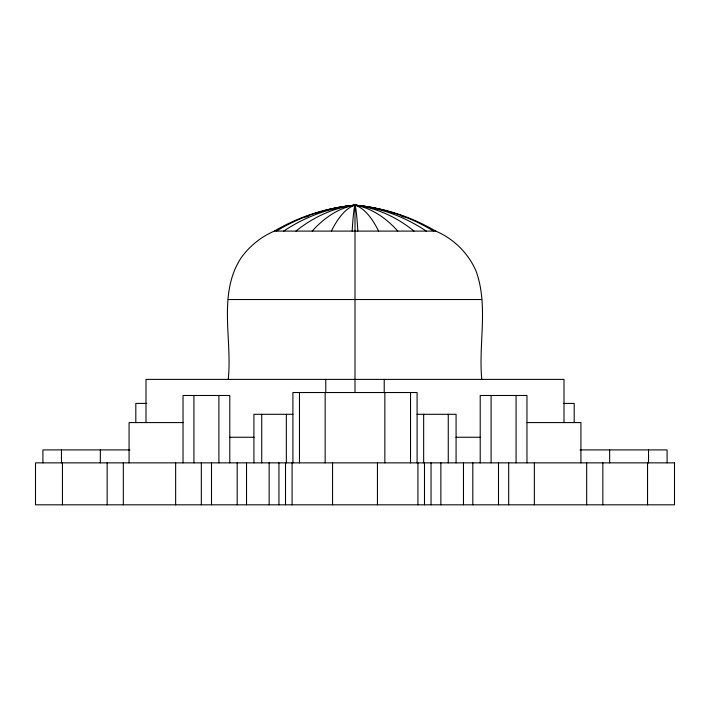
<?xml version="1.0" encoding="UTF-8"?>
<svg xmlns="http://www.w3.org/2000/svg" width="710" height="710" viewBox="0 0 710 710"><rect width="100%" height="100%" fill="white"/><g stroke="black" fill="none" stroke-linecap="round" stroke-linejoin="round"><path stroke-width="1.06" d="M228.23 379.389C232.525 339.62 217.659 294.233 240.832 258.262C249.281 246.29 260.863 236.892 274.317 231.096A192.153 192.028 90 0 1 355 205.19A192.153 162.936 90 0 1 366.99 206.965M274.317 231.096L435.683 231.096C453.681 238.684 468.307 253.168 476.073 271.096C488.578 305.69 478.362 343.613 481.771 379.389M228.23 299.522L481.771 299.522M146.775 403.413L135.814 403.413L135.814 422.583M563.225 403.413L574.186 403.413L574.186 422.583M292.911 414.294L253.923 414.294L253.923 462.867M417.089 414.294L456.077 414.294L456.077 462.867M183.038 422.583L129.078 422.583L129.078 462.867M526.962 422.583L580.922 422.583L580.922 462.867M229.792 437.253L254.038 437.253M455.962 437.253L480.209 437.253M129.992 449.909L42.902 449.909L42.902 462.867M580.008 449.909L667.098 449.909L667.098 462.867M648.532 449.909L648.532 462.867M647.547 462.867L647.547 504.819M609.668 449.909L609.668 462.867M602.852 462.867L602.852 504.819M586.682 462.867L586.682 504.819M564.006 422.583L564.006 379.389L145.994 379.389L145.994 422.583M534.355 462.867L534.355 504.819M526.962 462.867L526.962 395.488L480.209 395.488L480.209 462.867M516.072 395.488L516.072 462.867M508.671 462.867L508.671 504.819M498.5 462.867L498.5 504.819M491.098 395.488L491.098 462.867M472.816 462.867L472.816 504.819M463.479 462.867L463.479 504.819M448.267 414.294L448.267 462.867M440.866 462.867L440.866 504.819M431.05 462.867L431.05 504.819M424.491 462.867L424.491 504.819M423.657 414.294L423.657 462.867M417.924 462.867L417.924 504.819M417.089 462.867L417.089 392.523L292.911 392.523L292.911 462.867M410.522 392.523L410.522 462.867M384.847 392.523L384.847 462.867M384.225 379.389L384.225 392.523M377.445 462.867L377.445 504.819M343.01 206.965A192.153 162.936 -90 0 1 355 205.19L355 392.523M332.555 462.867L332.555 504.819M325.775 379.389L325.775 392.523M325.153 392.523L325.153 462.867M299.478 392.523L299.478 462.867M292.076 462.867L292.076 504.819M286.343 414.294L286.343 462.867M285.509 462.867L285.509 504.819M278.95 462.867L278.95 504.819M269.134 462.867L269.134 504.819M261.733 414.294L261.733 462.867M246.521 462.867L246.521 504.819M237.184 462.867L237.184 504.819M229.792 462.867L229.792 395.488L183.038 395.488L183.038 462.867M218.902 395.488L218.902 462.867M211.5 462.867L211.5 504.819M201.329 462.867L201.329 504.819M193.928 395.488L193.928 462.867M175.645 462.867L175.645 504.819M123.318 462.867L123.318 504.819M107.148 462.867L107.148 504.819M100.332 449.909L100.332 462.867M62.453 462.867L62.453 504.819M61.468 449.909L61.468 462.867M348.246 206.326A192.153 131.022 90 0 1 355 205.19A192.153 192.028 -90 0 1 435.683 231.096M328.127 209.787A192.153 183.748 -90 0 1 355 205.19A192.153 187.227 -90 0 1 433.668 231.096M353.332 205.536A192.153 90.179 90 0 1 355 205.19A192.153 169.672 -90 0 1 426.293 231.096M276.332 231.096A192.153 187.227 90 0 1 355 205.19A192.153 140.553 90 0 1 414.054 231.096M283.707 231.096A192.153 169.672 90 0 1 355 205.19A192.153 101.85 90 0 1 397.795 231.096M295.946 231.096A192.153 140.553 -90 0 1 355 205.19A192.153 56.205 -90 0 1 378.616 231.096M361.754 206.326A192.153 131.022 -90 0 0 355 205.19A192.153 6.736 90 0 1 357.831 231.096M312.205 231.096A192.153 101.85 90 0 1 355 205.19A192.153 183.748 90 0 1 381.873 209.787M331.384 231.096A192.153 56.205 -90 0 1 355 205.19A192.153 90.179 90 0 1 356.668 205.536M352.169 231.096A192.153 6.736 90 0 1 355 205.19M305.824 217.003A192.153 183.748 -90 0 1 308.557 215.938M315.932 213.328A192.153 183.748 -90 0 1 318.728 212.432M322.464 211.314A192.153 183.748 -90 0 1 327.177 210.027M382.823 210.027A192.153 183.748 90 0 1 387.536 211.314M391.272 212.432A192.153 183.748 90 0 1 394.068 213.328M401.443 215.938A192.153 183.748 90 0 1 404.176 217.003M674.5 462.867L35.5 462.867L35.5 504.819L674.5 504.819L674.5 462.867"/></g></svg>
